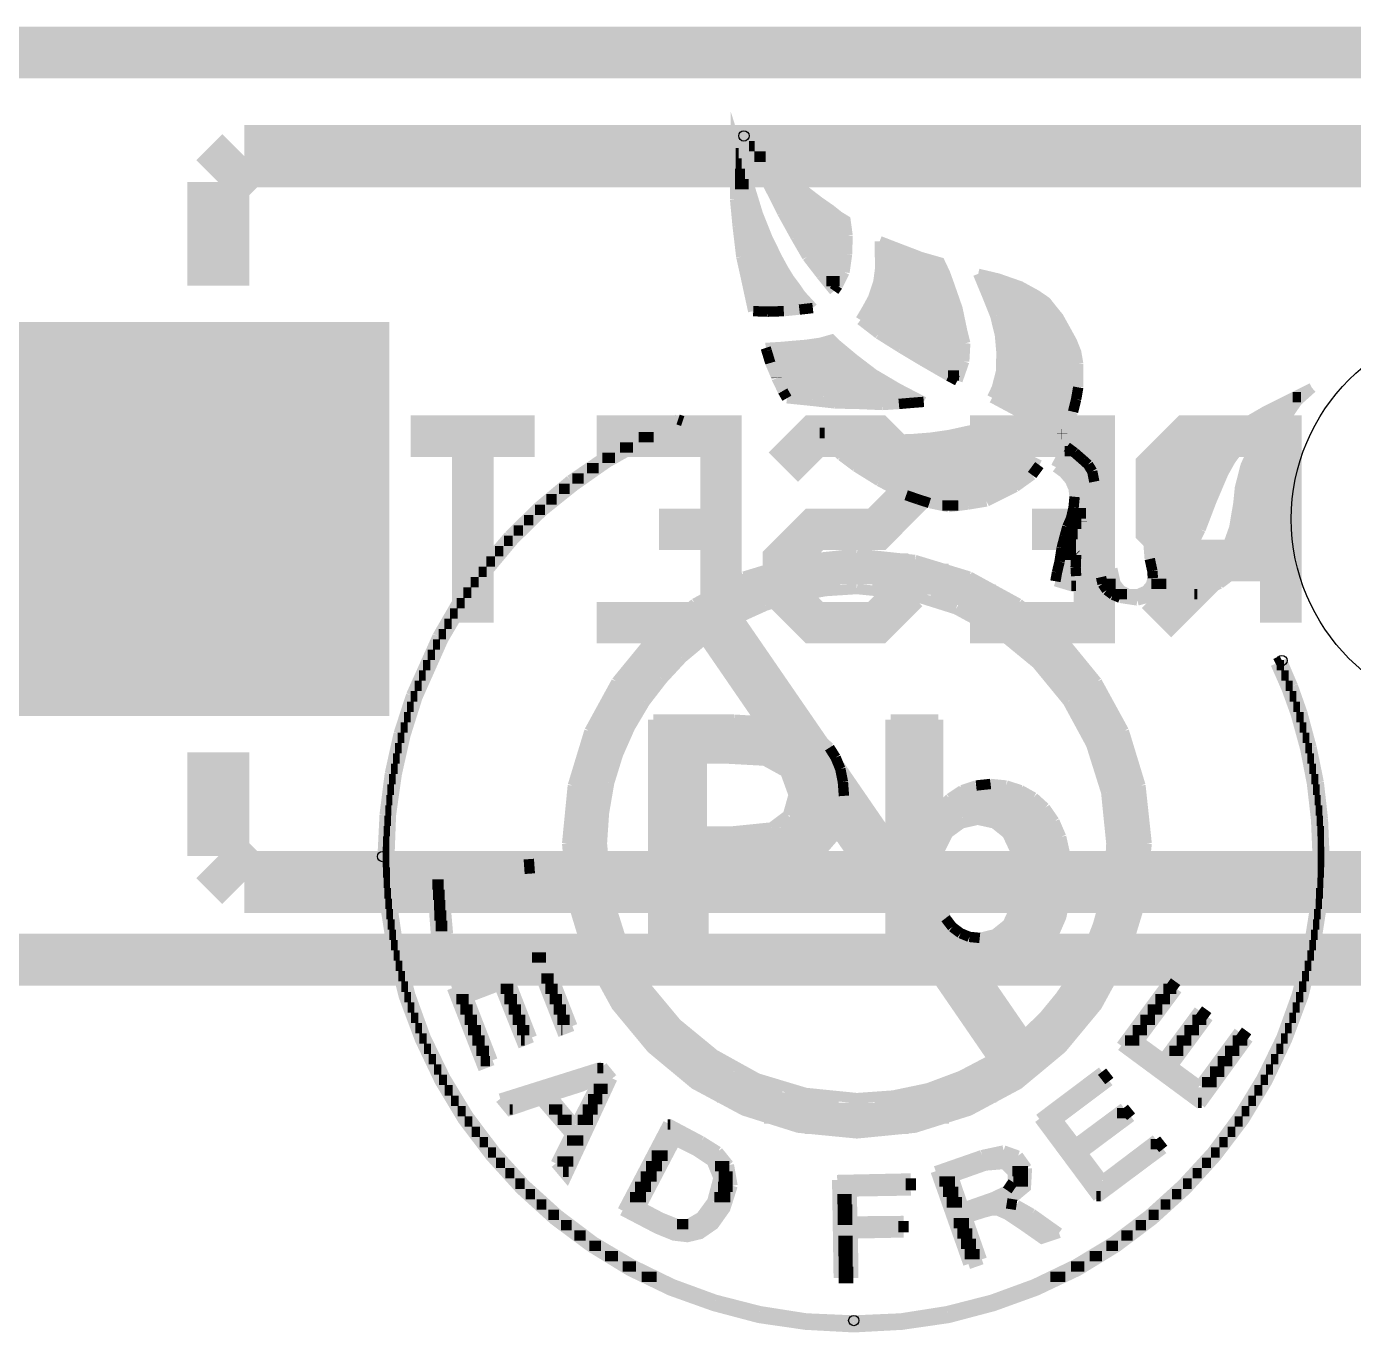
# Model space of a CAD drawing. Extents: x -0.81 to 1.58, y -0.19 to 3.
# Drawn here: x 0.493 to 0.749, y 2.7531 to 3.005 of the extents above; entities that cross this region are included whole.
import ezdxf

# ---------------------------------------------------------------- set-up
doc = ezdxf.new("R2010")
doc.units = 0
doc.layers.get('0').update_dxf_attribs({"linetype": 'CONTINUOUS'})
for name, color, linetype in [('MIKROMEDIAFORDSPIC33EP_V100_GM1', 12, 'CONTINUOUS'), ('MIKROMEDIAFORPIC32_V110_GBO', 3, 'CONTINUOUS'), ('MIKROMEDIAFORPIC32_V110_GBS', 5, 'CONTINUOUS'), ('MIKROMEDIAFORPIC32_V110_GKO', 9, 'CONTINUOUS'), ('MIKROMEDIAFORPIC32_V110_GTO', 11, 'CONTINUOUS')]:
    doc.layers.add(name, color=color, linetype=linetype)

# ---------------------------------------------------------------- blocks, each defined once
blk = doc.blocks.new('SQUARE_198')
blk.add_solid([(0.038, 0.038), (0.038, -0.038), (-0.038, 0.038), (-0.038, -0.038)])
blk = doc.blocks.new('ROUND_207')
blk.add_circle((0, 0), 0.038)
blk = doc.blocks.new('ROUND_175')
blk.add_circle((0, 0), 0.001)

msp = doc.modelspace()

# ---------------------------------------------------------------- linework, layer by layer
at = {"layer": 'MIKROMEDIAFORDSPIC33EP_V100_GM1', "const_width": 0.01}
msp.add_lwpolyline([(-0.605, 2.825), (1.375, 2.825)], dxfattribs=at)
at = {"layer": 'MIKROMEDIAFORPIC32_V110_GBO'}
for points, const_width in [([(0.53, 2.975), (0.535, 2.98)], 0.012), ([(0.535, 2.98), (0.765, 2.98)], 0.012), ([(0.53, 2.955), (0.53, 2.975)], 0.012), ([(0.591, 2.926), (0.5671, 2.926), (0.5791, 2.926), (0.5791, 2.89)], 0.008), ([(0.603, 2.926), (0.627, 2.926), (0.627, 2.89), (0.603, 2.89)], 0.008), ([(0.639, 2.92), (0.645, 2.926), (0.657, 2.926), (0.663, 2.92), (0.663, 2.914), (0.657, 2.908), (0.645, 2.908), (0.639, 2.902), (0.639, 2.896), (0.645, 2.89), (0.657, 2.89), (0.663, 2.896)], 0.008), ([(0.675, 2.926), (0.699, 2.926), (0.699, 2.89), (0.675, 2.89)], 0.008), ([(0.735, 2.89), (0.735, 2.926), (0.717, 2.926), (0.711, 2.92), (0.711, 2.908), (0.717, 2.902), (0.735, 2.902)], 0.008), ([(0.627, 2.908), (0.615, 2.908)], 0.008), ([(0.699, 2.908), (0.687, 2.908)], 0.008), ([(0.723, 2.902), (0.711, 2.89)], 0.008), ([(0.53, 2.865), (0.53, 2.845)], 0.012), ([(0.53, 2.845), (0.535, 2.84)], 0.012), ([(0.535, 2.84), (0.765, 2.84)], 0.012)]:
    msp.add_lwpolyline(points, dxfattribs=dict(at, const_width=const_width))
at = {"layer": 'MIKROMEDIAFORPIC32_V110_GKO', "const_width": 0.01}
msp.add_lwpolyline([(-0.065, 3), (0.795, 3)], dxfattribs=at)
at = {"layer": 'MIKROMEDIAFORPIC32_V110_GTO', "const_width": 0.002}
for points in [[(0.6297, 2.9717), (0.6298, 2.9823), (0.631, 2.9785), (0.6326, 2.9737), (0.6341, 2.9688), (0.6359, 2.9643), (0.6378, 2.9604), (0.639, 2.9582), (0.6401, 2.9564), (0.6413, 2.9548), (0.6424, 2.9532), (0.6447, 2.9507)], [(0.6314, 2.9839), (0.6336, 2.9795)], [(0.6314, 2.9839), (0.639, 2.9767), (0.6429, 2.9735), (0.6459, 2.9712), (0.6482, 2.9696), (0.6497, 2.9684), (0.651, 2.9676), (0.6514, 2.9647)], [(0.6324, 2.9819), (0.6335, 2.9819)], [(0.6298, 2.9806), (0.6304, 2.9806)], [(0.6334, 2.9799), (0.6356, 2.9799)], [(0.6336, 2.9795), (0.6358, 2.975)], [(0.6297, 2.9766), (0.6316, 2.9766)], [(0.6298, 2.9786), (0.631, 2.9786)], [(0.6344, 2.9779), (0.6376, 2.9779)], [(0.6297, 2.9746), (0.6323, 2.9746)], [(0.6354, 2.9759), (0.6399, 2.9759)], [(0.6358, 2.975), (0.637, 2.9727)], [(0.6364, 2.9739), (0.6423, 2.9739)], [(0.6297, 2.9726), (0.633, 2.9726)], [(0.6297, 2.9717), (0.6302, 2.9665)], [(0.637, 2.9727), (0.6388, 2.9691)], [(0.6374, 2.9719), (0.6449, 2.9719)], [(0.6298, 2.9706), (0.6336, 2.9706)], [(0.6384, 2.9699), (0.6476, 2.9699)], [(0.6388, 2.9691), (0.6414, 2.9644)], [(0.63, 2.9686), (0.6342, 2.9686)], [(0.6302, 2.9666), (0.635, 2.9666)], [(0.6302, 2.9665), (0.6309, 2.9606)], [(0.6394, 2.9679), (0.6504, 2.9679)], [(0.6304, 2.9646), (0.6358, 2.9646)], [(0.6405, 2.9659), (0.6513, 2.9659)], [(0.6414, 2.9644), (0.6436, 2.9606)], [(0.6417, 2.9639), (0.6514, 2.9639)], [(0.6513, 2.9611), (0.6514, 2.9647)], [(0.6576, 2.9636), (0.6607, 2.9624), (0.6649, 2.9608), (0.665, 2.9607), (0.6692, 2.9595), (0.6702, 2.9574), (0.6711, 2.9549), (0.6726, 2.9506), (0.6735, 2.9463), (0.6741, 2.9439)], [(0.6576, 2.9636), (0.6577, 2.9584)], [(0.6307, 2.9626), (0.6367, 2.9626)], [(0.6428, 2.9619), (0.6514, 2.9619)], [(0.6508, 2.9576), (0.6513, 2.9611)], [(0.6576, 2.9617), (0.6625, 2.9617)], [(0.6309, 2.9606), (0.6317, 2.957)], [(0.6309, 2.9606), (0.6377, 2.9606)], [(0.6314, 2.9586), (0.6388, 2.9586)], [(0.6436, 2.9606), (0.6463, 2.9571)], [(0.6441, 2.9599), (0.6511, 2.9599)], [(0.6539, 2.9484), (0.6551, 2.9504), (0.6563, 2.9526), (0.6572, 2.9553), (0.6573, 2.9554), (0.6577, 2.9584)], [(0.6577, 2.9597), (0.6686, 2.9597)], [(0.6317, 2.957), (0.6332, 2.9501)], [(0.6318, 2.9566), (0.64, 2.9566)], [(0.6457, 2.9579), (0.6508, 2.9579)], [(0.6463, 2.9571), (0.6488, 2.954)], [(0.6473, 2.9559), (0.6499, 2.9559)], [(0.6495, 2.955), (0.6508, 2.9576)], [(0.6576, 2.9577), (0.67, 2.9577)], [(0.6766, 2.9573), (0.6804, 2.9564), (0.6847, 2.9549), (0.6878, 2.9532), (0.6897, 2.9519), (0.6908, 2.9505), (0.6921, 2.9489), (0.6931, 2.9471), (0.6947, 2.9442), (0.6955, 2.9422), (0.6959, 2.9399)], [(0.6766, 2.9573), (0.6783, 2.9532)], [(0.677, 2.9564), (0.6804, 2.9564)], [(0.6322, 2.9546), (0.6414, 2.9546)], [(0.6488, 2.954), (0.6495, 2.955)], [(0.6567, 2.9537), (0.6715, 2.9537)], [(0.6573, 2.9557), (0.6708, 2.9557)], [(0.6778, 2.9544), (0.6856, 2.9544)], [(0.6327, 2.9526), (0.643, 2.9526)], [(0.6421, 2.9504), (0.6447, 2.9507)], [(0.6558, 2.9517), (0.6722, 2.9517)], [(0.6783, 2.9532), (0.6799, 2.9492)], [(0.6786, 2.9524), (0.6889, 2.9524)], [(0.6331, 2.9506), (0.6436, 2.9506)], [(0.6332, 2.9501), (0.636, 2.95)], [(0.636, 2.95), (0.6391, 2.9501)], [(0.6391, 2.9501), (0.6421, 2.9504)], [(0.6539, 2.9484), (0.6574, 2.9457)], [(0.6547, 2.9497), (0.6728, 2.9497)], [(0.6794, 2.9504), (0.6908, 2.9504)], [(0.6799, 2.9492), (0.6808, 2.9455)], [(0.6801, 2.9484), (0.6923, 2.9484)], [(0.6548, 2.9477), (0.6732, 2.9477)], [(0.6574, 2.9457), (0.6617, 2.943)], [(0.6574, 2.9457), (0.6737, 2.9457)], [(0.6806, 2.9464), (0.6935, 2.9464)], [(0.6356, 2.943), (0.6388, 2.9432), (0.641, 2.9434), (0.6434, 2.9436), (0.6462, 2.944), (0.6483, 2.9446), (0.6491, 2.9438), (0.6527, 2.9408), (0.6565, 2.9379), (0.6567, 2.9378), (0.6611, 2.9352), (0.6661, 2.9326)], [(0.6356, 2.943), (0.6358, 2.9424)], [(0.6605, 2.9437), (0.6741, 2.9437)], [(0.6617, 2.943), (0.6657, 2.9406)], [(0.6739, 2.9404), (0.6741, 2.9439)], [(0.6808, 2.9455), (0.6811, 2.9421)], [(0.6809, 2.9444), (0.6945, 2.9444)], [(0.6357, 2.9426), (0.6505, 2.9426)], [(0.6358, 2.9424), (0.6365, 2.9401)], [(0.6364, 2.9406), (0.6529, 2.9406)], [(0.6639, 2.9417), (0.674, 2.9417)], [(0.6657, 2.9406), (0.6709, 2.9376)], [(0.6793, 2.9334), (0.6802, 2.9353), (0.681, 2.9384), (0.6811, 2.9421)], [(0.6811, 2.9424), (0.6953, 2.9424)], [(0.6365, 2.9401), (0.6377, 2.9373)], [(0.6371, 2.9386), (0.6556, 2.9386)], [(0.6673, 2.9397), (0.6736, 2.9397)], [(0.6726, 2.9367), (0.6739, 2.9404)], [(0.681, 2.9384), (0.6959, 2.9384)], [(0.6811, 2.9404), (0.6958, 2.9404)], [(0.6959, 2.9354), (0.6959, 2.9399)], [(0.6377, 2.9373), (0.6377, 2.9372)], [(0.6377, 2.9372), (0.6389, 2.9347)], [(0.638, 2.9366), (0.6588, 2.9366)], [(0.6708, 2.9377), (0.6729, 2.9377)], [(0.6709, 2.9376), (0.6726, 2.9367)], [(0.6805, 2.9364), (0.6959, 2.9364)], [(0.6955, 2.9331), (0.6959, 2.9354)], [(0.6389, 2.9347), (0.6397, 2.9333)], [(0.6389, 2.9346), (0.6623, 2.9346)], [(0.6397, 2.9333), (0.6446, 2.9328)], [(0.6446, 2.9328), (0.649, 2.9323)], [(0.6793, 2.9334), (0.6862, 2.9297)], [(0.6798, 2.9344), (0.6957, 2.9344)], [(0.6949, 2.9307), (0.6955, 2.9331)], [(0.7094, 2.906), (0.7095, 2.9083), (0.71, 2.9107), (0.7109, 2.9133), (0.7124, 2.9159), (0.7173, 2.9211), (0.7241, 2.9262), (0.7322, 2.9309), (0.741, 2.9353)], [(0.7358, 2.9293), (0.7382, 2.9328)], [(0.7373, 2.9335), (0.7389, 2.9335)], [(0.7382, 2.9328), (0.741, 2.9353)], [(0.6468, 2.9326), (0.6661, 2.9326)], [(0.649, 2.9323), (0.6536, 2.9322)], [(0.6536, 2.9322), (0.6582, 2.932)], [(0.6582, 2.932), (0.6613, 2.9322)], [(0.6613, 2.9322), (0.6636, 2.9324)], [(0.6636, 2.9324), (0.6661, 2.9326)], [(0.6811, 2.9324), (0.6953, 2.9324)], [(0.6848, 2.9304), (0.6948, 2.9304)], [(0.6928, 2.9265), (0.6949, 2.9307)], [(0.7333, 2.9315), (0.7372, 2.9315)], [(0.563, 2.8449), (0.5633, 2.8529), (0.5644, 2.8607), (0.5661, 2.8683), (0.5684, 2.8756), (0.5734, 2.8868), (0.5774, 2.8936), (0.582, 2.9), (0.587, 2.906), (0.5926, 2.9115), (0.5987, 2.9164), (0.6051, 2.9209), (0.612, 2.9248), (0.6192, 2.9281), (0.6196, 2.9289)], [(0.6114, 2.9259), (0.6187, 2.9292)], [(0.6153, 2.9278), (0.6185, 2.9278)], [(0.6187, 2.9292), (0.6196, 2.9289)], [(0.6862, 2.9297), (0.6928, 2.9264)], [(0.6887, 2.9284), (0.6938, 2.9284)], [(0.7297, 2.9295), (0.736, 2.9295)], [(0.7342, 2.9255), (0.7358, 2.9293)], [(0.6045, 2.922), (0.6114, 2.9259)], [(0.6111, 2.9258), (0.614, 2.9258)], [(0.6459, 2.9267), (0.6492, 2.9263), (0.6527, 2.9259), (0.6558, 2.9256), (0.6596, 2.9253), (0.6637, 2.9254), (0.6675, 2.9257), (0.671, 2.9262), (0.6751, 2.9271), (0.6884, 2.9204)], [(0.6459, 2.9267), (0.6476, 2.9248)], [(0.646, 2.9266), (0.647, 2.9266)], [(0.6728, 2.9266), (0.6761, 2.9266)], [(0.6927, 2.9264), (0.6928, 2.9264)], [(0.6928, 2.9264), (0.6928, 2.9265)], [(0.718, 2.8953), (0.7212, 2.8989), (0.7235, 2.9023), (0.725, 2.9055), (0.726, 2.9083), (0.7268, 2.913), (0.7271, 2.916), (0.7282, 2.9203), (0.7314, 2.9272)], [(0.7231, 2.9255), (0.7289, 2.9255)], [(0.7263, 2.9275), (0.7349, 2.9275)], [(0.727, 2.9237), (0.729, 2.9256)], [(0.729, 2.9256), (0.7314, 2.9272)], [(0.7305, 2.9255), (0.7342, 2.9255)], [(0.7336, 2.9223), (0.7342, 2.9255)], [(0.6075, 2.9238), (0.61, 2.9238)], [(0.6476, 2.9248), (0.6502, 2.9222)], [(0.6478, 2.9246), (0.6801, 2.9246)], [(0.6498, 2.9226), (0.6841, 2.9226)], [(0.6916, 2.92), (0.6937, 2.9239)], [(0.6933, 2.9231), (0.6949, 2.9231)], [(0.6937, 2.9239), (0.6952, 2.9228)], [(0.6952, 2.9228), (0.6968, 2.9214)], [(0.7203, 2.9235), (0.7269, 2.9235)], [(0.7253, 2.9214), (0.727, 2.9237)], [(0.7295, 2.9235), (0.7337, 2.9235)], [(0.5979, 2.9175), (0.6045, 2.922)], [(0.6041, 2.9218), (0.6065, 2.9218)], [(0.6502, 2.9222), (0.653, 2.9201)], [(0.6523, 2.9206), (0.6881, 2.9206)], [(0.653, 2.9201), (0.6575, 2.9173)], [(0.687, 2.9185), (0.6884, 2.9204)], [(0.6916, 2.92), (0.6931, 2.9189), (0.6943, 2.9175), (0.695, 2.9159), (0.6952, 2.9143)], [(0.6922, 2.9211), (0.6972, 2.9211)], [(0.6968, 2.9214), (0.6978, 2.9205)], [(0.6978, 2.9205), (0.6986, 2.9192)], [(0.7178, 2.9215), (0.7254, 2.9215)], [(0.7239, 2.9189), (0.7253, 2.9214)], [(0.7286, 2.9215), (0.7336, 2.9215)], [(0.7336, 2.9223), (0.7339, 2.9154)], [(0.5918, 2.9124), (0.5979, 2.9175)], [(0.5983, 2.9178), (0.6005, 2.9178)], [(0.6011, 2.9198), (0.6034, 2.9198)], [(0.6554, 2.9186), (0.6871, 2.9186)], [(0.6838, 2.9162), (0.687, 2.9185)], [(0.6928, 2.9191), (0.6986, 2.9191)], [(0.6986, 2.9192), (0.699, 2.9172)], [(0.7137, 2.9175), (0.7233, 2.9175)], [(0.7156, 2.9195), (0.7243, 2.9195)], [(0.7216, 2.9135), (0.7239, 2.9189)], [(0.7274, 2.9175), (0.7338, 2.9175)], [(0.7279, 2.9195), (0.7337, 2.9195)], [(0.5957, 2.9158), (0.5978, 2.9158)], [(0.6575, 2.9173), (0.6603, 2.9158)], [(0.6589, 2.9166), (0.6843, 2.9166)], [(0.6603, 2.9158), (0.6627, 2.9146)], [(0.6782, 2.9134), (0.6838, 2.9162)], [(0.6944, 2.9171), (0.699, 2.9171)], [(0.6951, 2.9151), (0.6988, 2.9151)], [(0.6966, 2.9094), (0.6978, 2.9119), (0.6984, 2.9135), (0.6988, 2.9153), (0.699, 2.9172)], [(0.7122, 2.9155), (0.7224, 2.9155)], [(0.727, 2.9155), (0.7339, 2.9155)], [(0.7327, 2.908), (0.7339, 2.9154)], [(0.5861, 2.9068), (0.5918, 2.9124)], [(0.5933, 2.9138), (0.5953, 2.9138)], [(0.6627, 2.9146), (0.665, 2.9138)], [(0.6628, 2.9146), (0.6805, 2.9146)], [(0.665, 2.9138), (0.6672, 2.9131)], [(0.6672, 2.9131), (0.6709, 2.9123)], [(0.6697, 2.9126), (0.6728, 2.9126)], [(0.6709, 2.9123), (0.6746, 2.9128)], [(0.6746, 2.9128), (0.6782, 2.9134)], [(0.695, 2.9122), (0.6952, 2.9143)], [(0.6951, 2.9131), (0.6983, 2.9131)], [(0.711, 2.9135), (0.7217, 2.9135)], [(0.7195, 2.908), (0.7216, 2.9135)], [(0.7268, 2.9135), (0.7339, 2.9135)], [(0.589, 2.9098), (0.5908, 2.9098)], [(0.5911, 2.9118), (0.593, 2.9118)], [(0.6938, 2.9085), (0.6945, 2.9101)], [(0.6945, 2.9101), (0.695, 2.9122)], [(0.6947, 2.9111), (0.6974, 2.9111)], [(0.7102, 2.9115), (0.7209, 2.9115)], [(0.7266, 2.9115), (0.7337, 2.9115)], [(0.587, 2.9078), (0.5888, 2.9078)], [(0.6933, 2.9067), (0.6938, 2.9085)], [(0.6941, 2.9091), (0.6965, 2.9091)], [(0.6954, 2.9032), (0.6955, 2.905), (0.6958, 2.9071), (0.6966, 2.9095)], [(0.6966, 2.9094), (0.6966, 2.9095)], [(0.7094, 2.9075), (0.7193, 2.9075)], [(0.7097, 2.9095), (0.7201, 2.9095)], [(0.7176, 2.9042), (0.7195, 2.908)], [(0.7258, 2.9075), (0.7325, 2.9075)], [(0.7263, 2.9095), (0.7333, 2.9095)], [(0.7306, 2.9044), (0.7327, 2.908)], [(0.581, 2.9008), (0.5861, 2.9068)], [(0.5851, 2.9058), (0.5868, 2.9058)], [(0.6927, 2.9044), (0.6933, 2.9067)], [(0.6929, 2.9051), (0.6955, 2.9051)], [(0.6934, 2.9071), (0.6958, 2.9071)], [(0.7094, 2.906), (0.7097, 2.9023)], [(0.7094, 2.9055), (0.7183, 2.9055)], [(0.7251, 2.9055), (0.7313, 2.9055)], [(0.5834, 2.9038), (0.585, 2.9038)], [(0.6314, 2.8989), (0.6419, 2.9021)], [(0.6419, 2.9021), (0.6532, 2.9033)], [(0.6432, 2.9024), (0.6631, 2.9024)], [(0.6532, 2.9033), (0.6644, 2.9021)], [(0.6644, 2.9021), (0.6749, 2.8989)], [(0.6923, 2.9018), (0.6927, 2.9044)], [(0.6925, 2.9031), (0.6955, 2.9031)], [(0.6954, 2.9032), (0.6955, 2.9031)], [(0.6954, 2.9007), (0.6955, 2.9031)], [(0.7095, 2.9035), (0.7173, 2.9035)], [(0.7097, 2.9023), (0.7102, 2.9)], [(0.716, 2.9013), (0.7176, 2.9042)], [(0.7241, 2.9035), (0.7299, 2.9035)], [(0.7274, 2.9007), (0.7306, 2.9044)], [(0.5763, 2.8943), (0.581, 2.9008)], [(0.5802, 2.8998), (0.5818, 2.8998)], [(0.5817, 2.9018), (0.5834, 2.9018)], [(0.6354, 2.9004), (0.6709, 2.9004)], [(0.6915, 2.898), (0.6918, 2.8997)], [(0.6918, 2.8997), (0.6923, 2.9018)], [(0.6921, 2.9011), (0.6954, 2.9011)], [(0.6954, 2.9007), (0.6955, 2.899)], [(0.7003, 2.8988), (0.7027, 2.8994), (0.7031, 2.8976), (0.7041, 2.8963), (0.7056, 2.8955), (0.7074, 2.8955), (0.709, 2.8962), (0.7099, 2.8973), (0.7103, 2.8986)], [(0.7099, 2.9015), (0.7162, 2.9015)], [(0.7102, 2.9), (0.7103, 2.8986)], [(0.7103, 2.8995), (0.7148, 2.8995)], [(0.7138, 2.8985), (0.716, 2.9013)], [(0.7217, 2.8995), (0.7261, 2.8995)], [(0.723, 2.9015), (0.7282, 2.9015)], [(0.7232, 2.8975), (0.7274, 2.9007)], [(0.5787, 2.8978), (0.5802, 2.8978)], [(0.6219, 2.8937), (0.6314, 2.8989)], [(0.6303, 2.8984), (0.676, 2.8984)], [(0.6749, 2.8989), (0.6844, 2.8937)], [(0.6915, 2.898), (0.6955, 2.8968), (0.6955, 2.899)], [(0.6917, 2.8991), (0.6955, 2.8991)], [(0.6946, 2.8971), (0.6955, 2.8971)], [(0.7003, 2.8988), (0.7006, 2.8975)], [(0.7006, 2.8975), (0.7014, 2.8963)], [(0.7006, 2.8975), (0.7031, 2.8975)], [(0.71, 2.8975), (0.7129, 2.8975)], [(0.7103, 2.8951), (0.7138, 2.8985)], [(0.718, 2.8953), (0.7232, 2.8975)], [(0.7201, 2.8975), (0.7233, 2.8975)], [(0.5773, 2.8958), (0.5788, 2.8958)], [(0.6229, 2.8944), (0.6389, 2.8944)], [(0.6263, 2.8964), (0.65, 2.8964)], [(0.6356, 2.8933), (0.6412, 2.895)], [(0.6412, 2.895), (0.6471, 2.8961)], [(0.6471, 2.8961), (0.6532, 2.8965)], [(0.6532, 2.8965), (0.6631, 2.8955)], [(0.6562, 2.8964), (0.68, 2.8964)], [(0.6631, 2.8955), (0.6723, 2.8926)], [(0.6674, 2.8944), (0.6834, 2.8944)], [(0.7014, 2.8963), (0.7026, 2.8954)], [(0.7024, 2.8955), (0.7053, 2.8955)], [(0.7026, 2.8954), (0.704, 2.8948)], [(0.704, 2.8948), (0.7073, 2.8943)], [(0.7073, 2.8943), (0.7103, 2.8951)], [(0.7076, 2.8955), (0.7108, 2.8955)], [(0.7183, 2.8955), (0.7189, 2.8955)], [(0.5723, 2.8874), (0.5763, 2.8943)], [(0.576, 2.8938), (0.5775, 2.8938)], [(0.6136, 2.8869), (0.6219, 2.8937)], [(0.62, 2.8924), (0.6335, 2.8924)], [(0.6303, 2.8909), (0.6356, 2.8933)], [(0.6723, 2.8926), (0.6806, 2.8881)], [(0.6728, 2.8924), (0.6863, 2.8924)], [(0.6844, 2.8937), (0.6927, 2.8869)], [(0.5736, 2.8898), (0.575, 2.8898)], [(0.5747, 2.8918), (0.5762, 2.8918)], [(0.6175, 2.8904), (0.6306, 2.8904)], [(0.6303, 2.8909), (0.6856, 2.8105)], [(0.6769, 2.8904), (0.6888, 2.8904)], [(0.5672, 2.876), (0.5723, 2.8874)], [(0.5725, 2.8878), (0.5739, 2.8878)], [(0.6068, 2.8786), (0.6136, 2.8869)], [(0.6152, 2.8884), (0.632, 2.8884)], [(0.6195, 2.8832), (0.6238, 2.8868)], [(0.6238, 2.8868), (0.6794, 2.8059)], [(0.6802, 2.8884), (0.6911, 2.8884)], [(0.6806, 2.8881), (0.6879, 2.8821)], [(0.6927, 2.8869), (0.6995, 2.8786)], [(0.5714, 2.8858), (0.5728, 2.8858)], [(0.6113, 2.8844), (0.6209, 2.8844)], [(0.6131, 2.8864), (0.6233, 2.8864)], [(0.6241, 2.8864), (0.6334, 2.8864)], [(0.6255, 2.8844), (0.6348, 2.8844)], [(0.683, 2.8864), (0.6932, 2.8864)], [(0.6854, 2.8844), (0.695, 2.8844)], [(0.5695, 2.8818), (0.5709, 2.8818)], [(0.5704, 2.8838), (0.5718, 2.8838)], [(0.6096, 2.8824), (0.6187, 2.8824)], [(0.6157, 2.8791), (0.6195, 2.8832)], [(0.6269, 2.8824), (0.6361, 2.8824)], [(0.6876, 2.8824), (0.6967, 2.8824)], [(0.6879, 2.8821), (0.6939, 2.8748)], [(0.734, 2.8821), (0.7352, 2.8827)], [(0.734, 2.8821), (0.7361, 2.8773), (0.7379, 2.8723), (0.7397, 2.8657), (0.741, 2.859), (0.7418, 2.852), (0.7421, 2.8449)], [(0.7342, 2.8818), (0.7356, 2.8818)], [(0.7352, 2.8827), (0.7373, 2.8778)], [(0.5687, 2.8798), (0.57, 2.8798)], [(0.6081, 2.8804), (0.6168, 2.8804)], [(0.6123, 2.8747), (0.6157, 2.8791)], [(0.6282, 2.8804), (0.6375, 2.8804)], [(0.6895, 2.8804), (0.6983, 2.8804)], [(0.7351, 2.8798), (0.7365, 2.8798)], [(0.5679, 2.8778), (0.5692, 2.8778)], [(0.6016, 2.8691), (0.6068, 2.8786)], [(0.6066, 2.8784), (0.6151, 2.8784)], [(0.6296, 2.8784), (0.6389, 2.8784)], [(0.6912, 2.8784), (0.6997, 2.8784)], [(0.6995, 2.8786), (0.7047, 2.8691)], [(0.7359, 2.8778), (0.7373, 2.8778)], [(0.7373, 2.8778), (0.7391, 2.8727)], [(0.5648, 2.8686), (0.5672, 2.876)], [(0.5671, 2.8758), (0.5684, 2.8758)], [(0.6042, 2.8744), (0.6121, 2.8744)], [(0.6054, 2.8764), (0.6135, 2.8764)], [(0.6094, 2.8698), (0.6123, 2.8747)], [(0.631, 2.8764), (0.6403, 2.8764)], [(0.6324, 2.8744), (0.6416, 2.8744)], [(0.6928, 2.8764), (0.7009, 2.8764)], [(0.6939, 2.8748), (0.6984, 2.8665)], [(0.6942, 2.8744), (0.7021, 2.8744)], [(0.7367, 2.8758), (0.738, 2.8758)], [(0.5658, 2.8718), (0.5671, 2.8718)], [(0.5664, 2.8738), (0.5677, 2.8738)], [(0.6032, 2.8724), (0.6109, 2.8724)], [(0.6337, 2.8724), (0.643, 2.8724)], [(0.6954, 2.8724), (0.7031, 2.8724)], [(0.7374, 2.8738), (0.7387, 2.8738)], [(0.738, 2.8718), (0.7394, 2.8718)], [(0.7391, 2.8727), (0.7409, 2.866)], [(0.5652, 2.8698), (0.5665, 2.8698)], [(0.5984, 2.8586), (0.6016, 2.8691)], [(0.6022, 2.8704), (0.6098, 2.8704)], [(0.6071, 2.8646), (0.6094, 2.8698)], [(0.6139, 2.8713), (0.6295, 2.8713)], [(0.6139, 2.8233), (0.6139, 2.8713)], [(0.6139, 2.8694), (0.644, 2.8694)], [(0.6295, 2.8713), (0.641, 2.8706)], [(0.6351, 2.8704), (0.6444, 2.8704)], [(0.641, 2.8706), (0.6448, 2.8689)], [(0.6448, 2.8689), (0.6479, 2.8659)], [(0.6597, 2.8713), (0.6689, 2.8713)], [(0.6597, 2.8233), (0.6597, 2.8713)], [(0.6597, 2.8694), (0.6689, 2.8694)], [(0.6689, 2.854), (0.6689, 2.8713)], [(0.6965, 2.8704), (0.7041, 2.8704)], [(0.7047, 2.8691), (0.7079, 2.8586)], [(0.7386, 2.8698), (0.7399, 2.8698)], [(0.5631, 2.8609), (0.5648, 2.8686)], [(0.5646, 2.8678), (0.5659, 2.8678)], [(0.6006, 2.8664), (0.6079, 2.8664)], [(0.6013, 2.8684), (0.6088, 2.8684)], [(0.6139, 2.8674), (0.6466, 2.8674)], [(0.6365, 2.8684), (0.6458, 2.8684)], [(0.6379, 2.8664), (0.6471, 2.8664)], [(0.6597, 2.8674), (0.6689, 2.8674)], [(0.6976, 2.8684), (0.705, 2.8684)], [(0.6984, 2.8665), (0.7013, 2.8573)], [(0.6984, 2.8664), (0.7057, 2.8664)], [(0.7392, 2.8678), (0.7405, 2.8678)], [(0.5637, 2.8638), (0.565, 2.8638)], [(0.5641, 2.8658), (0.5654, 2.8658)], [(0.5999, 2.8644), (0.6071, 2.8644)], [(0.6054, 2.8591), (0.6071, 2.8646)], [(0.6139, 2.8654), (0.6483, 2.8654)], [(0.6233, 2.8638), (0.6282, 2.8638), (0.6354, 2.8634), (0.6394, 2.8612), (0.641, 2.8568)], [(0.6233, 2.8497), (0.6233, 2.8638)], [(0.6392, 2.8644), (0.6485, 2.8644)], [(0.6479, 2.8659), (0.6491, 2.864)], [(0.6491, 2.864), (0.65, 2.8618)], [(0.6597, 2.8654), (0.6689, 2.8654)], [(0.6992, 2.8644), (0.7064, 2.8644)], [(0.7397, 2.8658), (0.741, 2.8658)], [(0.7401, 2.8638), (0.7414, 2.8638)], [(0.7409, 2.866), (0.7423, 2.8592)], [(0.5633, 2.8618), (0.5646, 2.8618)], [(0.5993, 2.8624), (0.6064, 2.8624)], [(0.6139, 2.8634), (0.6233, 2.8634)], [(0.6139, 2.8614), (0.6233, 2.8614)], [(0.6356, 2.8634), (0.6494, 2.8634)], [(0.6392, 2.8614), (0.6501, 2.8614)], [(0.6406, 2.8624), (0.6499, 2.8624)], [(0.65, 2.8618), (0.6505, 2.8593)], [(0.6597, 2.8634), (0.6689, 2.8634)], [(0.6597, 2.8614), (0.6689, 2.8614)], [(0.6999, 2.8624), (0.707, 2.8624)], [(0.7405, 2.8618), (0.7418, 2.8618)], [(0.5621, 2.853), (0.5631, 2.8609)], [(0.5629, 2.8598), (0.5642, 2.8598)], [(0.5973, 2.8474), (0.5984, 2.8586)], [(0.5988, 2.8604), (0.6058, 2.8604)], [(0.6044, 2.8533), (0.6054, 2.8591)], [(0.6139, 2.8594), (0.6233, 2.8594)], [(0.6405, 2.8594), (0.6505, 2.8594)], [(0.642, 2.8604), (0.6513, 2.8604)], [(0.6505, 2.8593), (0.6507, 2.8566)], [(0.6597, 2.8594), (0.6689, 2.8594)], [(0.6735, 2.8577), (0.6762, 2.8586)], [(0.6762, 2.8586), (0.679, 2.8589)], [(0.679, 2.8589), (0.682, 2.8586)], [(0.682, 2.8586), (0.6848, 2.8577)], [(0.7005, 2.8604), (0.7075, 2.8604)], [(0.7079, 2.8586), (0.7091, 2.8474)], [(0.7409, 2.8598), (0.7422, 2.8598)], [(0.7423, 2.8592), (0.7431, 2.8521)], [(0.5626, 2.8578), (0.5639, 2.8578)], [(0.598, 2.8564), (0.6049, 2.8564)], [(0.5983, 2.8584), (0.6053, 2.8584)], [(0.6139, 2.8574), (0.6233, 2.8574)], [(0.6139, 2.8233), (0.6236, 2.8233), (0.6236, 2.8414), (0.6299, 2.8414), (0.64, 2.8421), (0.645, 2.8444), (0.6491, 2.8491), (0.6507, 2.8566)], [(0.6399, 2.8529), (0.641, 2.8568)], [(0.641, 2.8574), (0.6507, 2.8574)], [(0.6434, 2.8584), (0.6527, 2.8584)], [(0.6447, 2.8564), (0.654, 2.8564)], [(0.6597, 2.8574), (0.6689, 2.8574)], [(0.6689, 2.854), (0.6711, 2.8561)], [(0.6711, 2.8561), (0.6735, 2.8577)], [(0.673, 2.8574), (0.6854, 2.8574)], [(0.6848, 2.8577), (0.6873, 2.8563)], [(0.6873, 2.8563), (0.6895, 2.8543)], [(0.701, 2.8584), (0.708, 2.8584)], [(0.7013, 2.8573), (0.7023, 2.8474)], [(0.7014, 2.8564), (0.7083, 2.8564)], [(0.7412, 2.8578), (0.7425, 2.8578)], [(0.5622, 2.8538), (0.5634, 2.8538)], [(0.5624, 2.8558), (0.5636, 2.8558)], [(0.5977, 2.8544), (0.6045, 2.8544)], [(0.6139, 2.8554), (0.6233, 2.8554)], [(0.6139, 2.8534), (0.6233, 2.8534)], [(0.6402, 2.8534), (0.6505, 2.8534)], [(0.6409, 2.8554), (0.6507, 2.8554)], [(0.6461, 2.8544), (0.6554, 2.8544)], [(0.6597, 2.8554), (0.6689, 2.8554)], [(0.6597, 2.8534), (0.6902, 2.8534)], [(0.6702, 2.8554), (0.6883, 2.8554)], [(0.6895, 2.8543), (0.6913, 2.8517)], [(0.7018, 2.8544), (0.7086, 2.8544)], [(0.7415, 2.8558), (0.7427, 2.8558)], [(0.7417, 2.8538), (0.743, 2.8538)], [(0.5617, 2.8449), (0.5621, 2.853)], [(0.562, 2.8518), (0.5633, 2.8518)], [(0.5975, 2.8524), (0.6043, 2.8524)], [(0.604, 2.8474), (0.6044, 2.8533)], [(0.6139, 2.8514), (0.6233, 2.8514)], [(0.6367, 2.8505), (0.6399, 2.8529)], [(0.6384, 2.8514), (0.65, 2.8514)], [(0.6475, 2.8524), (0.6568, 2.8524)], [(0.6597, 2.8514), (0.6735, 2.8514)], [(0.6685, 2.8413), (0.6691, 2.846), (0.6708, 2.8494), (0.6734, 2.8513), (0.6765, 2.852), (0.6797, 2.8513), (0.6822, 2.8493), (0.6839, 2.8457), (0.6845, 2.8404)], [(0.6795, 2.8514), (0.6915, 2.8514)], [(0.6913, 2.8517), (0.6926, 2.8487)], [(0.702, 2.8524), (0.7088, 2.8524)], [(0.7419, 2.8518), (0.7431, 2.8518)], [(0.7431, 2.8521), (0.7434, 2.8449)], [(0.5619, 2.8498), (0.5631, 2.8498)], [(0.5973, 2.8504), (0.6041, 2.8504)], [(0.5973, 2.8484), (0.6041, 2.8484)], [(0.6139, 2.8494), (0.6492, 2.8494)], [(0.6233, 2.8497), (0.6288, 2.8497)], [(0.6288, 2.8497), (0.6367, 2.8505)], [(0.6488, 2.8504), (0.6489, 2.8504), (0.6582, 2.8504)], [(0.6502, 2.8484), (0.6595, 2.8484)], [(0.6597, 2.8494), (0.6708, 2.8494)], [(0.6821, 2.8494), (0.6923, 2.8494)], [(0.6926, 2.8487), (0.6934, 2.8451)], [(0.7022, 2.8504), (0.709, 2.8504)], [(0.7023, 2.8484), (0.709, 2.8484)], [(0.742, 2.8498), (0.7433, 2.8498)], [(0.5617, 2.8458), (0.563, 2.8458)], [(0.5618, 2.8478), (0.563, 2.8478)], [(0.5973, 2.8474), (0.5984, 2.8361), (0.6016, 2.8256), (0.6068, 2.8161), (0.6136, 2.8079), (0.6219, 2.801), (0.6314, 2.7959), (0.6419, 2.7926), (0.6532, 2.7915), (0.6644, 2.7926), (0.6749, 2.7959), (0.6844, 2.801), (0.6927, 2.8079), (0.6995, 2.8161), (0.7047, 2.8256), (0.7079, 2.8361), (0.7091, 2.8474)], [(0.5973, 2.8464), (0.6041, 2.8464)], [(0.604, 2.8474), (0.605, 2.8375), (0.6079, 2.8283), (0.6124, 2.8199), (0.6184, 2.8127), (0.6257, 2.8067), (0.634, 2.8021), (0.6433, 2.7993), (0.6532, 2.7983), (0.6602, 2.7988), (0.6669, 2.8002), (0.6733, 2.8026), (0.6792, 2.8057), (0.6794, 2.8059)], [(0.6139, 2.8474), (0.648, 2.8474)], [(0.6516, 2.8464), (0.6609, 2.8464)], [(0.6597, 2.8474), (0.6696, 2.8474)], [(0.6834, 2.8474), (0.6929, 2.8474)], [(0.6856, 2.8105), (0.6893, 2.8141), (0.6925, 2.818), (0.6954, 2.8223), (0.6978, 2.8268), (0.6997, 2.8317), (0.7011, 2.8367), (0.702, 2.842), (0.7023, 2.8474)], [(0.7023, 2.8464), (0.709, 2.8464)], [(0.7421, 2.8478), (0.7433, 2.8478)], [(0.7421, 2.8458), (0.7434, 2.8458)], [(0.5617, 2.8449), (0.5622, 2.8356), (0.5636, 2.8266), (0.5658, 2.8179), (0.5689, 2.8096), (0.5727, 2.8016), (0.5772, 2.7941), (0.5825, 2.7871), (0.5883, 2.7807), (0.5948, 2.7748), (0.6018, 2.7696), (0.6093, 2.765), (0.6172, 2.7612), (0.6256, 2.7582), (0.6343, 2.7559), (0.6433, 2.7546), (0.6526, 2.7541), (0.6619, 2.7546), (0.6709, 2.7559), (0.6796, 2.7582), (0.6879, 2.7612), (0.6959, 2.765), (0.7034, 2.7696), (0.7103, 2.7748), (0.7168, 2.7807), (0.7226, 2.7871), (0.7279, 2.7941), (0.7324, 2.8016), (0.7362, 2.8096), (0.7393, 2.8179), (0.7415, 2.8266), (0.7429, 2.8356), (0.7434, 2.8449)], [(0.5617, 2.8438), (0.563, 2.8438)], [(0.563, 2.8449), (0.5635, 2.8357)], [(0.571, 2.8429), (0.5899, 2.8444)], [(0.5787, 2.8435), (0.59, 2.8435)], [(0.5899, 2.8444), (0.5901, 2.8416)], [(0.5973, 2.8444), (0.6041, 2.8444)], [(0.6139, 2.8454), (0.6462, 2.8454)], [(0.6139, 2.8434), (0.6434, 2.8434)], [(0.653, 2.8444), (0.6623, 2.8444)], [(0.6597, 2.8454), (0.669, 2.8454)], [(0.6597, 2.8434), (0.6686, 2.8434)], [(0.684, 2.8454), (0.6933, 2.8454)], [(0.6843, 2.8434), (0.6935, 2.8434)], [(0.6934, 2.8451), (0.6936, 2.8411)], [(0.7022, 2.8444), (0.709, 2.8444)], [(0.7417, 2.8357), (0.7421, 2.8449)], [(0.7421, 2.8438), (0.7434, 2.8438)], [(0.5618, 2.8418), (0.5631, 2.8418)], [(0.571, 2.8429), (0.572, 2.8298), (0.5743, 2.83)], [(0.5711, 2.8415), (0.5887, 2.8415)], [(0.5734, 2.8403), (0.5901, 2.8416)], [(0.5975, 2.8424), (0.6043, 2.8424)], [(0.6139, 2.8414), (0.6236, 2.8414)], [(0.6543, 2.8424), (0.6637, 2.8424)], [(0.6597, 2.8414), (0.6685, 2.8414)], [(0.6597, 2.8233), (0.6682, 2.8233), (0.6682, 2.8284), (0.6732, 2.824), (0.6791, 2.8226), (0.682, 2.8229), (0.6847, 2.8238), (0.6872, 2.8253), (0.6894, 2.8274), (0.6912, 2.83), (0.6926, 2.8332), (0.6934, 2.8369), (0.6936, 2.8411)], [(0.6685, 2.8413), (0.6703, 2.833)], [(0.6845, 2.8414), (0.6936, 2.8414)], [(0.702, 2.8424), (0.7088, 2.8424)], [(0.7421, 2.8418), (0.7433, 2.8418)], [(0.5619, 2.8398), (0.5631, 2.8398)], [(0.5713, 2.8395), (0.5735, 2.8395)], [(0.5734, 2.8403), (0.5743, 2.83)], [(0.5977, 2.8404), (0.6045, 2.8404)], [(0.598, 2.8384), (0.6049, 2.8384)], [(0.6139, 2.8394), (0.6236, 2.8394)], [(0.6557, 2.8404), (0.665, 2.8404)], [(0.6571, 2.8384), (0.6664, 2.8384)], [(0.6597, 2.8394), (0.6686, 2.8394)], [(0.6839, 2.8354), (0.6845, 2.8404)], [(0.6845, 2.8394), (0.6936, 2.8394)], [(0.7014, 2.8384), (0.7083, 2.8384)], [(0.7018, 2.8404), (0.7086, 2.8404)], [(0.742, 2.8398), (0.7432, 2.8398)], [(0.562, 2.8378), (0.5633, 2.8378)], [(0.5622, 2.8358), (0.5635, 2.8358)], [(0.5635, 2.8357), (0.5648, 2.8269)], [(0.5714, 2.8375), (0.5737, 2.8375)], [(0.5716, 2.8355), (0.5738, 2.8355)], [(0.5983, 2.8364), (0.6053, 2.8364)], [(0.6139, 2.8374), (0.6236, 2.8374)], [(0.6585, 2.8364), (0.6678, 2.8364)], [(0.6597, 2.8374), (0.6688, 2.8374)], [(0.6843, 2.8374), (0.6934, 2.8374)], [(0.701, 2.8364), (0.708, 2.8364)], [(0.7403, 2.8269), (0.7417, 2.8357)], [(0.7417, 2.8358), (0.7429, 2.8358)], [(0.7418, 2.8378), (0.7431, 2.8378)], [(0.5624, 2.8338), (0.5637, 2.8338)], [(0.5717, 2.8335), (0.574, 2.8335)], [(0.5988, 2.8344), (0.6058, 2.8344)], [(0.6139, 2.8354), (0.6236, 2.8354)], [(0.6139, 2.8334), (0.6236, 2.8334)], [(0.6597, 2.8354), (0.6692, 2.8354)], [(0.6597, 2.8334), (0.6701, 2.8334)], [(0.6598, 2.8344), (0.6692, 2.8344)], [(0.6703, 2.833), (0.6716, 2.8313)], [(0.6823, 2.8319), (0.6839, 2.8354)], [(0.6832, 2.8334), (0.6926, 2.8334)], [(0.6839, 2.8354), (0.6931, 2.8354)], [(0.7005, 2.8344), (0.7075, 2.8344)], [(0.7414, 2.8338), (0.7427, 2.8338)], [(0.5627, 2.8318), (0.564, 2.8318)], [(0.5719, 2.8315), (0.5742, 2.8315)], [(0.5993, 2.8324), (0.6064, 2.8324)], [(0.5999, 2.8304), (0.6071, 2.8304)], [(0.6139, 2.8314), (0.6236, 2.8314)], [(0.6597, 2.8314), (0.6716, 2.8314)], [(0.6612, 2.8324), (0.6706, 2.8324)], [(0.6626, 2.8304), (0.6719, 2.8304)], [(0.6716, 2.8313), (0.6732, 2.8301)], [(0.6798, 2.8299), (0.6823, 2.8319)], [(0.6818, 2.8314), (0.6919, 2.8314)], [(0.6992, 2.8304), (0.7064, 2.8304)], [(0.6999, 2.8324), (0.707, 2.8324)], [(0.7412, 2.8318), (0.7424, 2.8318)], [(0.563, 2.8298), (0.5643, 2.8298)], [(0.6006, 2.8284), (0.6079, 2.8284)], [(0.6139, 2.8294), (0.6236, 2.8294)], [(0.6597, 2.8294), (0.6751, 2.8294)], [(0.664, 2.8284), (0.6733, 2.8284)], [(0.6732, 2.8301), (0.6749, 2.8294)], [(0.6749, 2.8294), (0.6769, 2.8292)], [(0.6769, 2.8292), (0.6798, 2.8299)], [(0.6785, 2.8294), (0.6909, 2.8294)], [(0.6985, 2.8284), (0.7057, 2.8284)], [(0.7408, 2.8298), (0.7421, 2.8298)], [(0.5633, 2.8278), (0.5646, 2.8278)], [(0.5638, 2.8258), (0.565, 2.8258)], [(0.5648, 2.8269), (0.567, 2.8183)], [(0.5751, 2.8195), (0.5928, 2.8263)], [(0.5905, 2.8254), (0.5932, 2.8254)], [(0.5928, 2.8263), (0.5983, 2.8122)], [(0.6013, 2.8264), (0.6087, 2.8264)], [(0.6139, 2.8274), (0.6236, 2.8274)], [(0.6139, 2.8254), (0.6236, 2.8254)], [(0.6597, 2.8274), (0.6682, 2.8274)], [(0.6597, 2.8254), (0.6682, 2.8254)], [(0.6653, 2.8264), (0.6747, 2.8264)], [(0.6691, 2.8274), (0.6894, 2.8274)], [(0.6711, 2.8254), (0.6873, 2.8254)], [(0.6976, 2.8264), (0.705, 2.8264)], [(0.7381, 2.8183), (0.7403, 2.8269)], [(0.7401, 2.8258), (0.7414, 2.8258)], [(0.7405, 2.8278), (0.7418, 2.8278)], [(0.5642, 2.8238), (0.5655, 2.8238)], [(0.5853, 2.8234), (0.5939, 2.8234)], [(0.5863, 2.8208), (0.5917, 2.8229), (0.5962, 2.8114), (0.5983, 2.8122)], [(0.6022, 2.8244), (0.6098, 2.8244)], [(0.6139, 2.8234), (0.6236, 2.8234)], [(0.6597, 2.8234), (0.6682, 2.8234)], [(0.6667, 2.8244), (0.6761, 2.8244)], [(0.6747, 2.8234), (0.6838, 2.8234)], [(0.6966, 2.8244), (0.7041, 2.8244)], [(0.7396, 2.8238), (0.7409, 2.8238)], [(0.5647, 2.8218), (0.566, 2.8218)], [(0.5782, 2.8177), (0.5842, 2.82), (0.5885, 2.8092), (0.5905, 2.81)], [(0.5802, 2.8214), (0.5879, 2.8214)], [(0.5863, 2.8208), (0.5905, 2.81)], [(0.5923, 2.8214), (0.5947, 2.8214)], [(0.6031, 2.8224), (0.6109, 2.8224)], [(0.6042, 2.8204), (0.6121, 2.8204)], [(0.6681, 2.8224), (0.6774, 2.8224)], [(0.6694, 2.8204), (0.6695, 2.8204), (0.6788, 2.8204)], [(0.6942, 2.8204), (0.7021, 2.8204)], [(0.6954, 2.8224), (0.7032, 2.8224)], [(0.7042, 2.8084), (0.7132, 2.8206)], [(0.7132, 2.8206), (0.715, 2.8193)], [(0.7391, 2.8218), (0.7404, 2.8218)], [(0.5653, 2.8198), (0.5666, 2.8198)], [(0.5659, 2.8178), (0.5672, 2.8178)], [(0.567, 2.8183), (0.57, 2.81)], [(0.5751, 2.8195), (0.5808, 2.8048), (0.5829, 2.8056)], [(0.5751, 2.8194), (0.5827, 2.8194)], [(0.5782, 2.8177), (0.5829, 2.8056)], [(0.5845, 2.8194), (0.5869, 2.8194)], [(0.5931, 2.8194), (0.5955, 2.8194)], [(0.6054, 2.8184), (0.6135, 2.8184)], [(0.6708, 2.8184), (0.6802, 2.8184)], [(0.6928, 2.8184), (0.701, 2.8184)], [(0.7076, 2.8093), (0.715, 2.8193)], [(0.7123, 2.8194), (0.7148, 2.8194)], [(0.7351, 2.81), (0.7381, 2.8183)], [(0.7379, 2.8178), (0.7393, 2.8178)], [(0.7385, 2.8198), (0.7399, 2.8198)], [(0.5665, 2.8158), (0.5678, 2.8158)], [(0.5759, 2.8174), (0.5783, 2.8174)], [(0.5767, 2.8154), (0.5791, 2.8154)], [(0.5852, 2.8174), (0.5876, 2.8174)], [(0.586, 2.8154), (0.5884, 2.8154)], [(0.5939, 2.8174), (0.5963, 2.8174)], [(0.5947, 2.8154), (0.5971, 2.8154)], [(0.6066, 2.8164), (0.6151, 2.8164)], [(0.6722, 2.8164), (0.6816, 2.8164)], [(0.6913, 2.8164), (0.6997, 2.8164)], [(0.7093, 2.8154), (0.7121, 2.8154)], [(0.7108, 2.8174), (0.7136, 2.8174)], [(0.7123, 2.8059), (0.7192, 2.8152)], [(0.7192, 2.8152), (0.721, 2.8139)], [(0.7373, 2.8158), (0.7386, 2.8158)], [(0.5672, 2.8138), (0.5686, 2.8138)], [(0.5775, 2.8134), (0.5799, 2.8134)], [(0.5868, 2.8134), (0.5892, 2.8134)], [(0.5954, 2.8134), (0.5978, 2.8134)], [(0.608, 2.8144), (0.6168, 2.8144)], [(0.6736, 2.8144), (0.6829, 2.8144)], [(0.6895, 2.8144), (0.6983, 2.8144)], [(0.7079, 2.8134), (0.7107, 2.8134)], [(0.7141, 2.8045), (0.721, 2.8139)], [(0.7179, 2.8134), (0.7206, 2.8134)], [(0.7366, 2.8138), (0.7379, 2.8138)], [(0.568, 2.8118), (0.5693, 2.8118)], [(0.57, 2.81), (0.5738, 2.8022)], [(0.5782, 2.8114), (0.5807, 2.8114)], [(0.5876, 2.8114), (0.59, 2.8114)], [(0.5962, 2.8114), (0.5964, 2.8114)], [(0.6096, 2.8124), (0.6187, 2.8124)], [(0.6113, 2.8104), (0.6209, 2.8104)], [(0.6749, 2.8124), (0.675, 2.8124), (0.6843, 2.8124)], [(0.6763, 2.8104), (0.6951, 2.8104)], [(0.6876, 2.8124), (0.6967, 2.8124)], [(0.7064, 2.8114), (0.7092, 2.8114)], [(0.7164, 2.8114), (0.7192, 2.8114)], [(0.7193, 2.8007), (0.7269, 2.8111)], [(0.7269, 2.8111), (0.7287, 2.8098)], [(0.7313, 2.8022), (0.7351, 2.81)], [(0.7358, 2.8118), (0.7371, 2.8118)], [(0.5688, 2.8098), (0.5702, 2.8098)], [(0.5697, 2.8078), (0.571, 2.8078)], [(0.579, 2.8094), (0.5814, 2.8094)], [(0.5798, 2.8074), (0.5822, 2.8074)], [(0.5884, 2.8094), (0.5891, 2.8094)], [(0.6131, 2.8084), (0.6233, 2.8084)], [(0.6777, 2.8084), (0.6932, 2.8084)], [(0.7042, 2.8084), (0.7195, 2.7971)], [(0.7049, 2.8094), (0.7077, 2.8094)], [(0.7054, 2.8074), (0.7101, 2.8074)], [(0.7076, 2.8093), (0.7123, 2.8059)], [(0.7135, 2.8074), (0.7162, 2.8074)], [(0.7149, 2.8094), (0.7177, 2.8094)], [(0.7195, 2.7971), (0.7287, 2.8098)], [(0.7242, 2.8074), (0.727, 2.8074)], [(0.7257, 2.8094), (0.7285, 2.8094)], [(0.7341, 2.8078), (0.7355, 2.8078)], [(0.735, 2.8098), (0.7363, 2.8098)], [(0.5706, 2.8058), (0.572, 2.8058)], [(0.5806, 2.8054), (0.5824, 2.8054)], [(0.6152, 2.8064), (0.6261, 2.8064)], [(0.6791, 2.8064), (0.6912, 2.8064)], [(0.7082, 2.8054), (0.7148, 2.8054)], [(0.7228, 2.8054), (0.7256, 2.8054)], [(0.7331, 2.8058), (0.7345, 2.8058)], [(0.5716, 2.8038), (0.573, 2.8038)], [(0.5844, 2.7982), (0.6041, 2.8044)], [(0.6031, 2.8041), (0.6043, 2.8041)], [(0.6041, 2.8044), (0.606, 2.8021)], [(0.6174, 2.8044), (0.6294, 2.8044)], [(0.62, 2.8024), (0.6334, 2.8024)], [(0.6729, 2.8024), (0.6863, 2.8024)], [(0.6769, 2.8044), (0.6889, 2.8044)], [(0.6884, 2.7943), (0.7005, 2.8034)], [(0.7005, 2.8034), (0.7019, 2.8016)], [(0.7109, 2.8034), (0.7156, 2.8034)], [(0.7141, 2.8045), (0.7193, 2.8007)], [(0.7213, 2.8034), (0.7241, 2.8034)], [(0.7321, 2.8038), (0.7335, 2.8038)], [(0.5726, 2.8018), (0.5741, 2.8018)], [(0.5737, 2.7998), (0.5752, 2.7998)], [(0.5738, 2.8022), (0.5783, 2.7948)], [(0.5904, 2.8001), (0.5987, 2.8001)], [(0.5943, 2.7987), (0.6, 2.8005), (0.6035, 2.802)], [(0.5951, 2.7857), (0.5972, 2.7832), (0.606, 2.8021)], [(0.5968, 2.8021), (0.606, 2.8021)], [(0.6015, 2.7983), (0.6035, 2.802)], [(0.6024, 2.8001), (0.6051, 2.8001)], [(0.6229, 2.8004), (0.6388, 2.8004)], [(0.6675, 2.8004), (0.6834, 2.8004)], [(0.6919, 2.7941), (0.7019, 2.8016)], [(0.698, 2.8014), (0.7017, 2.8014)], [(0.7136, 2.8014), (0.7183, 2.8014)], [(0.7198, 2.8014), (0.7226, 2.8014)], [(0.7268, 2.7948), (0.7313, 2.8022)], [(0.7299, 2.7998), (0.7314, 2.7998)], [(0.7311, 2.8018), (0.7325, 2.8018)], [(0.5749, 2.7978), (0.5764, 2.7978)], [(0.5844, 2.7982), (0.5863, 2.7959), (0.5922, 2.7979), (0.5979, 2.7913)], [(0.5845, 2.7981), (0.5947, 2.7981)], [(0.5943, 2.7987), (0.5989, 2.7932)], [(0.5989, 2.7932), (0.6015, 2.7983)], [(0.6013, 2.7981), (0.6041, 2.7981)], [(0.6262, 2.7984), (0.6497, 2.7984)], [(0.6566, 2.7984), (0.6801, 2.7984)], [(0.6926, 2.7974), (0.6963, 2.7974)], [(0.6953, 2.7994), (0.699, 2.7994)], [(0.7163, 2.7994), (0.7211, 2.7994)], [(0.719, 2.7974), (0.7197, 2.7974)], [(0.7287, 2.7978), (0.7302, 2.7978)], [(0.5762, 2.7958), (0.5777, 2.7958)], [(0.5783, 2.7948), (0.5835, 2.7879)], [(0.5862, 2.7961), (0.5868, 2.7961)], [(0.5938, 2.7961), (0.5964, 2.7961)], [(0.6003, 2.7961), (0.6032, 2.7961)], [(0.6302, 2.7964), (0.6761, 2.7964)], [(0.6899, 2.7954), (0.6937, 2.7954)], [(0.6954, 2.7895), (0.7047, 2.7964)], [(0.6967, 2.7877), (0.7061, 2.7947)], [(0.7034, 2.7954), (0.7055, 2.7954)], [(0.7047, 2.7964), (0.7061, 2.7947)], [(0.7217, 2.7879), (0.7268, 2.7948)], [(0.7274, 2.7958), (0.7289, 2.7958)], [(0.5775, 2.7938), (0.579, 2.7938)], [(0.5955, 2.7941), (0.5982, 2.7941)], [(0.5972, 2.7921), (0.6013, 2.7921)], [(0.5993, 2.7941), (0.6023, 2.7941)], [(0.608, 2.7766), (0.6168, 2.7934)], [(0.6167, 2.7932), (0.6172, 2.7932)], [(0.6168, 2.7934), (0.6232, 2.79)], [(0.6353, 2.7944), (0.671, 2.7944)], [(0.6431, 2.7924), (0.6632, 2.7924)], [(0.6884, 2.7943), (0.6997, 2.7791)], [(0.689, 2.7934), (0.6924, 2.7934)], [(0.6919, 2.7941), (0.6954, 2.7895)], [(0.7007, 2.7934), (0.7044, 2.7934)], [(0.7261, 2.7938), (0.7276, 2.7938)], [(0.5789, 2.7918), (0.5805, 2.7918)], [(0.5804, 2.7898), (0.582, 2.7898)], [(0.5951, 2.7857), (0.5979, 2.7913)], [(0.5973, 2.7901), (0.6004, 2.7901)], [(0.6115, 2.7773), (0.6182, 2.7901), (0.6222, 2.7881), (0.6252, 2.7861), (0.6265, 2.7829)], [(0.6157, 2.7912), (0.621, 2.7912)], [(0.6232, 2.79), (0.6264, 2.788)], [(0.6905, 2.7914), (0.6939, 2.7914)], [(0.692, 2.7894), (0.6991, 2.7894)], [(0.698, 2.7914), (0.7017, 2.7914)], [(0.7006, 2.7825), (0.7109, 2.7903)], [(0.7099, 2.7894), (0.7116, 2.7894)], [(0.7109, 2.7903), (0.7123, 2.7885)], [(0.7231, 2.7898), (0.7247, 2.7898)], [(0.7247, 2.7918), (0.7262, 2.7918)], [(0.582, 2.7878), (0.5836, 2.7878)], [(0.5835, 2.7879), (0.5892, 2.7816)], [(0.5963, 2.7881), (0.5995, 2.7881)], [(0.6136, 2.7872), (0.6167, 2.7872)], [(0.6146, 2.7892), (0.6178, 2.7892)], [(0.62, 2.7892), (0.6247, 2.7892)], [(0.6237, 2.7872), (0.6273, 2.7872)], [(0.6264, 2.788), (0.6285, 2.7854)], [(0.6684, 2.7842), (0.6773, 2.7873)], [(0.6773, 2.7873), (0.6815, 2.7882)], [(0.6815, 2.7882), (0.6843, 2.7872)], [(0.6843, 2.7872), (0.686, 2.7848)], [(0.6935, 2.7874), (0.6969, 2.7874)], [(0.6967, 2.7877), (0.7006, 2.7825)], [(0.6997, 2.7791), (0.7123, 2.7885)], [(0.7072, 2.7874), (0.7109, 2.7874)], [(0.7159, 2.7816), (0.7217, 2.7879)], [(0.7215, 2.7878), (0.7232, 2.7878)], [(0.5836, 2.7858), (0.5853, 2.7858)], [(0.5954, 2.7861), (0.5985, 2.7861)], [(0.6125, 2.7852), (0.6156, 2.7852)], [(0.6258, 2.7852), (0.6286, 2.7852)], [(0.6285, 2.7854), (0.6292, 2.7814)], [(0.6718, 2.7831), (0.678, 2.7853), (0.6816, 2.7856), (0.6833, 2.7839), (0.6833, 2.7821)], [(0.6742, 2.7862), (0.6853, 2.7862)], [(0.6821, 2.778), (0.6858, 2.7811), (0.686, 2.7848)], [(0.6949, 2.7854), (0.6984, 2.7854)], [(0.7045, 2.7854), (0.7083, 2.7854)], [(0.7198, 2.7858), (0.7215, 2.7858)], [(0.5854, 2.7838), (0.5871, 2.7838)], [(0.5873, 2.7818), (0.5891, 2.7818)], [(0.5965, 2.7841), (0.5976, 2.7841)], [(0.6115, 2.7832), (0.6146, 2.7832)], [(0.6253, 2.7784), (0.6265, 2.7829)], [(0.6265, 2.7832), (0.6292, 2.7832)], [(0.6494, 2.7825), (0.6636, 2.7828)], [(0.6494, 2.7825), (0.6497, 2.7636)], [(0.6636, 2.7828), (0.6636, 2.7805)], [(0.6684, 2.7842), (0.6747, 2.7663)], [(0.6684, 2.7842), (0.6748, 2.7842)], [(0.6691, 2.7822), (0.6721, 2.7822)], [(0.6718, 2.7831), (0.6738, 2.7772)], [(0.6822, 2.7805), (0.6833, 2.7821)], [(0.6832, 2.7842), (0.6862, 2.7842)], [(0.6834, 2.7822), (0.6862, 2.7822)], [(0.6964, 2.7834), (0.6999, 2.7834)], [(0.7018, 2.7834), (0.7056, 2.7834)], [(0.7161, 2.7818), (0.7178, 2.7818)], [(0.718, 2.7838), (0.7197, 2.7838)], [(0.5892, 2.7816), (0.5956, 2.7758)], [(0.5893, 2.7798), (0.5911, 2.7798)], [(0.608, 2.7766), (0.6147, 2.7731), (0.6179, 2.7718), (0.6205, 2.7715), (0.623, 2.7721), (0.6256, 2.7739), (0.6278, 2.777), (0.6292, 2.7814)], [(0.6094, 2.7792), (0.6125, 2.7792)], [(0.6104, 2.7812), (0.6135, 2.7812)], [(0.6257, 2.7792), (0.6288, 2.7792)], [(0.6264, 2.7812), (0.6292, 2.7812)], [(0.6494, 2.7808), (0.6636, 2.7808)], [(0.6522, 2.7803), (0.6636, 2.7805)], [(0.6522, 2.7803), (0.6523, 2.7745)], [(0.6698, 2.7802), (0.6728, 2.7802)], [(0.6738, 2.7772), (0.6795, 2.7792)], [(0.6795, 2.7792), (0.6822, 2.7805)], [(0.6818, 2.7802), (0.6851, 2.7802)], [(0.6979, 2.7814), (0.7029, 2.7814)], [(0.6994, 2.7794), (0.7002, 2.7794)], [(0.7095, 2.7758), (0.7159, 2.7816)], [(0.714, 2.7798), (0.7158, 2.7798)], [(0.5914, 2.7778), (0.5933, 2.7778)], [(0.6083, 2.7772), (0.6117, 2.7772)], [(0.6115, 2.7773), (0.6155, 2.7752)], [(0.6231, 2.7754), (0.6253, 2.7784)], [(0.6246, 2.7772), (0.6279, 2.7772)], [(0.6494, 2.7788), (0.6522, 2.7788)], [(0.6495, 2.7768), (0.6523, 2.7768)], [(0.6705, 2.7782), (0.6735, 2.7782)], [(0.6745, 2.7752), (0.6776, 2.7762), (0.6791, 2.7766), (0.6804, 2.7766), (0.6822, 2.7758), (0.6849, 2.774), (0.6889, 2.7712), (0.6922, 2.7723)], [(0.6767, 2.7782), (0.6825, 2.7782)], [(0.6821, 2.778), (0.684, 2.7777)], [(0.684, 2.7777), (0.687, 2.776)], [(0.7118, 2.7778), (0.7137, 2.7778)], [(0.5937, 2.7758), (0.5957, 2.7758)], [(0.5956, 2.7758), (0.6025, 2.7706)], [(0.6107, 2.7752), (0.6155, 2.7752)], [(0.6155, 2.7752), (0.6185, 2.774)], [(0.6207, 2.774), (0.6231, 2.7754)], [(0.6229, 2.7752), (0.6267, 2.7752)], [(0.6495, 2.7748), (0.6523, 2.7748)], [(0.6523, 2.7745), (0.6622, 2.7746)], [(0.6622, 2.7746), (0.6622, 2.7724)], [(0.6712, 2.7762), (0.6775, 2.7762)], [(0.6719, 2.7742), (0.6748, 2.7742)], [(0.6745, 2.7752), (0.6773, 2.7672)], [(0.6815, 2.7762), (0.6868, 2.7762)], [(0.6847, 2.7742), (0.6896, 2.7742)], [(0.687, 2.776), (0.6922, 2.7723)], [(0.7026, 2.7706), (0.7095, 2.7758)], [(0.7095, 2.7758), (0.7114, 2.7758)], [(0.5961, 2.7738), (0.5982, 2.7738)], [(0.5987, 2.7718), (0.6009, 2.7718)], [(0.6145, 2.7732), (0.6248, 2.7732)], [(0.6185, 2.774), (0.6207, 2.774)], [(0.6496, 2.7728), (0.6622, 2.7728)], [(0.6524, 2.7722), (0.6622, 2.7724)], [(0.6524, 2.7722), (0.6525, 2.7636)], [(0.6726, 2.7722), (0.6755, 2.7722)], [(0.6875, 2.7722), (0.6917, 2.7722)], [(0.7042, 2.7718), (0.7064, 2.7718)], [(0.707, 2.7738), (0.709, 2.7738)], [(0.6016, 2.7698), (0.6038, 2.7698)], [(0.6025, 2.7706), (0.6099, 2.7662)], [(0.6496, 2.7708), (0.6524, 2.7708)], [(0.6733, 2.7702), (0.6762, 2.7702)], [(0.6953, 2.7662), (0.7026, 2.7706)], [(0.7013, 2.7698), (0.7036, 2.7698)], [(0.6046, 2.7678), (0.6071, 2.7678)], [(0.6496, 2.7688), (0.6524, 2.7688)], [(0.6497, 2.7668), (0.6524, 2.7668)], [(0.674, 2.7682), (0.6769, 2.7682)], [(0.6747, 2.7663), (0.6773, 2.7672)], [(0.6981, 2.7678), (0.7005, 2.7678)], [(0.608, 2.7658), (0.6106, 2.7658)], [(0.6099, 2.7662), (0.6177, 2.7624)], [(0.6497, 2.7648), (0.6525, 2.7648)], [(0.6874, 2.7624), (0.6953, 2.7662)], [(0.6945, 2.7658), (0.6971, 2.7658)], [(0.6117, 2.7638), (0.6146, 2.7638)], [(0.616, 2.7618), (0.6192, 2.7618)], [(0.6177, 2.7624), (0.6259, 2.7594)], [(0.6497, 2.7636), (0.6525, 2.7636)], [(0.6792, 2.7594), (0.6874, 2.7624)], [(0.6859, 2.7618), (0.6892, 2.7618)], [(0.6905, 2.7638), (0.6934, 2.7638)], [(0.6209, 2.7598), (0.6247, 2.7598)], [(0.6259, 2.7594), (0.6345, 2.7572)], [(0.6706, 2.7572), (0.6792, 2.7594)], [(0.6804, 2.7598), (0.6842, 2.7598)], [(0.6269, 2.7578), (0.6319, 2.7578)], [(0.6345, 2.7572), (0.6434, 2.7558)], [(0.6617, 2.7558), (0.6706, 2.7572)], [(0.6733, 2.7578), (0.6782, 2.7578)], [(0.6351, 2.7558), (0.644, 2.7558)], [(0.6434, 2.7558), (0.6526, 2.7554)], [(0.6526, 2.7554), (0.6617, 2.7558)], [(0.6611, 2.7558), (0.67, 2.7558)]]:
    msp.add_lwpolyline(points, dxfattribs=at)

# ---------------------------------------------------------------- block references
at = {"layer": 'MIKROMEDIAFORPIC32_V110_GBS'}
for name, p in [('SQUARE_198', (0.525, 2.91)), ('ROUND_207', (0.775, 2.91))]:
    msp.add_blockref(name, p, dxfattribs=at)
at = {"layer": 'MIKROMEDIAFORPIC32_V110_GTO'}
for p in [(0.6314, 2.9839), (0.7352, 2.8827), (0.5617, 2.8449), (0.5617, 2.8449), (0.6526, 2.7554), (0.6526, 2.7554)]:
    msp.add_blockref('ROUND_175', p, dxfattribs=at)

doc.saveas('drawing.dxf')
